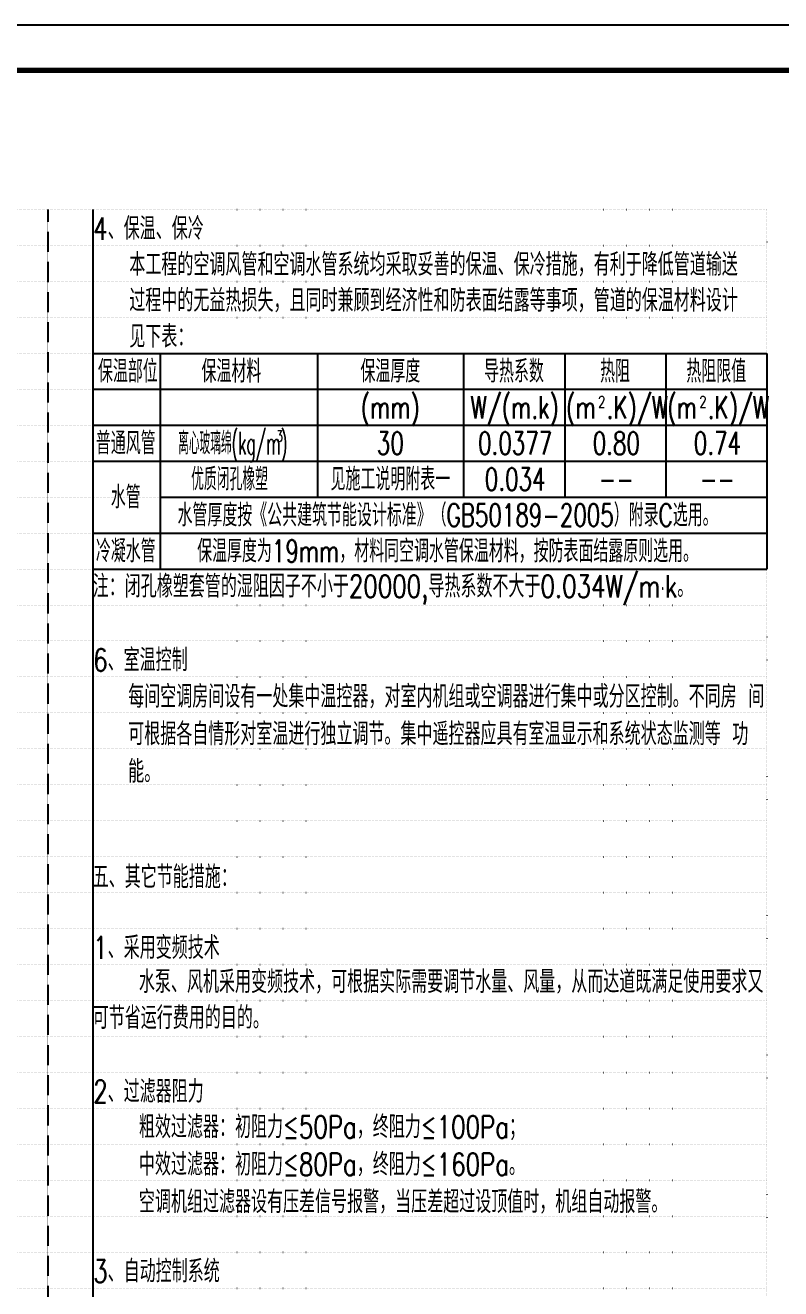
# Model space of a CAD drawing. Extents: x -345393 to -54719, y 203828 to 476815.
# Drawn here: x -121893 to -105086, y 374263 to 402376 of the extents above; entities that cross this region are included whole.
import ezdxf
from ezdxf.enums import TextEntityAlignment as Align

# ---------------------------------------------------------------- set-up
doc = ezdxf.new("R2010")
doc.units = 0
doc.header["$LTSCALE"] = 1000
doc.header["$MEASUREMENT"] = 0
doc.linetypes.add('ACAD_ISO07W100', pattern=[3, 0, -3])
doc.linetypes.add('DASHED', pattern=[0.75, 0.5, -0.25])
doc.layers.get('Defpoints').update_dxf_attribs({"color": 252, "linetype": 'CONTINUOUS'})
doc.layers.add('图框', color=252, linetype='CONTINUOUS')
doc.layers.add('暖通-风-说明', color=3, linetype='CONTINUOUS')
doc.styles.add('HZTXT', font='tj-romans1.shx', dxfattribs={"width": 0.75, "bigfont": 'tj-hztxt1.shx'})
doc.styles.add('K-SM', font='tj-romans1.shx', dxfattribs={"width": 0.75, "bigfont": 'tj-hztxt1.shx'})
doc.styles.add('K-SM1', font='romans.shx', dxfattribs={"width": 0.75, "bigfont": 'tjhztxt.shx'})

# ---------------------------------------------------------------- blocks, each defined once
blk = doc.blocks.new('TJAD_TK_A1')
at = {"layer": '图框'}
blk.add_line((1341.38, 950.45), (500.38, 950.45), dxfattribs=at)
at = {"layer": '图框', "const_width": 1.2}
blk.add_lwpolyline([(1331.38, 940.45), (525.38, 940.45), (525.38, 366.45), (1331.38, 366.45)], close=True, dxfattribs=at)

msp = doc.modelspace()

# ---------------------------------------------------------------- linework, layer by layer
at = {"layer": 'Defpoints', "linetype": 'ACAD_ISO07W100', "ltscale": 0.01}
for p, q in [((-171392.68484, 398276.49767), (-105392.68484, 398276.49767)), ((-105392.68484, 398276.49767), (-105392.68484, 347076.49767)), ((-171392.68484, 397476.49767), (-105392.68484, 397476.49767)), ((-171392.68484, 396676.49767), (-105392.68484, 396676.49767)), ((-171392.68484, 395876.49767), (-105392.68484, 395876.49767)), ((-171392.68484, 395076.49767), (-105392.68484, 395076.49767)), ((-171392.68484, 394276.49767), (-105392.68484, 394276.49767)), ((-171392.68484, 393476.49767), (-105392.68484, 393476.49767)), ((-171392.68484, 392676.49767), (-105392.68484, 392676.49767)), ((-171392.68484, 391876.49767), (-105392.68484, 391876.49767)), ((-171392.68484, 391076.49767), (-105392.68484, 391076.49767)), ((-171392.68484, 390276.49767), (-105392.68484, 390276.49767)), ((-171392.68484, 389476.49767), (-105392.68484, 389476.49767)), ((-171392.68484, 388676.49767), (-105392.68484, 388676.49767)), ((-171392.68484, 387876.49767), (-105392.68484, 387876.49767)), ((-171392.68484, 387076.49767), (-105392.68484, 387076.49767)), ((-171392.68484, 386276.49767), (-105392.68484, 386276.49767)), ((-171392.68484, 385476.49767), (-105392.68484, 385476.49767)), ((-171392.68484, 384676.49767), (-105392.68484, 384676.49767)), ((-171392.68484, 383876.49767), (-105392.68484, 383876.49767)), ((-171392.68484, 383076.49767), (-105392.68484, 383076.49767)), ((-171392.68484, 382276.49767), (-105392.68484, 382276.49767)), ((-171392.68484, 381476.49767), (-105392.68484, 381476.49767)), ((-171392.68484, 380676.49767), (-105392.68484, 380676.49767)), ((-171392.68484, 379876.49767), (-105392.68484, 379876.49767)), ((-171392.68484, 379076.49767), (-105392.68484, 379076.49767)), ((-171392.68484, 378276.49767), (-105392.68484, 378276.49767)), ((-171392.68484, 377476.49767), (-105392.68484, 377476.49767)), ((-171392.68484, 376676.49767), (-105392.68484, 376676.49767)), ((-171392.68484, 375876.49767), (-105392.68484, 375876.49767)), ((-171392.68484, 375076.49767), (-105392.68484, 375076.49767)), ((-171392.68484, 374276.49767), (-105392.68484, 374276.49767))]:
    msp.add_line(p, q, dxfattribs=at)
at = {"layer": 'Defpoints', "color": 1, "linetype": 'DASHED', "ltscale": 0.01}
msp.add_line((-121392.68484, 398276.49767), (-121392.68484, 347076.49767), dxfattribs=at)
at = {"layer": 'Defpoints', "ltscale": 0.01}
msp.add_line((-120392.68484, 398276.49767), (-120392.68484, 347076.49767), dxfattribs=at)
at = {"layer": '暖通-风-说明'}
for p, q in [((-120392.68484, 395076.49767), (-105392.68484, 395076.49767)), ((-120392.68484, 395076.49767), (-120392.68484, 390276.49767)), ((-120392.68484, 395076.49767), (-105392.68484, 395076.49767)), ((-118892.68484, 395076.49767), (-118892.68484, 390276.49767)), ((-115392.68484, 395076.49767), (-115392.68484, 391876.49767)), ((-112142.68484, 395076.49767), (-112142.68484, 391876.49767)), ((-109892.68484, 395076.49767), (-109892.68484, 391876.49767)), ((-107642.68484, 395076.49767), (-107642.68484, 391876.49767)), ((-105392.68484, 395076.49767), (-105392.68484, 390276.49767)), ((-105392.68484, 395076.49767), (-105392.68484, 390276.49767)), ((-120392.68484, 394276.49767), (-105392.68484, 394276.49767)), ((-120392.68484, 393476.49767), (-105392.68484, 393476.49767)), ((-120392.68484, 392676.49767), (-105392.68484, 392676.49767)), ((-118892.68484, 391876.49767), (-105392.68484, 391876.49767)), ((-120392.68484, 391076.49767), (-105392.68484, 391076.49767)), ((-120392.68484, 391076.49767), (-105392.68484, 391076.49767)), ((-120392.68484, 390276.49767), (-105392.68484, 390276.49767)), ((-120392.68484, 390276.49767), (-105392.68484, 390276.49767)), ((-120392.68484, 390276.49767), (-105392.68484, 390276.49767)), ((-120392.68484, 390276.49767), (-105392.68484, 390276.49767))]:
    msp.add_line(p, q, dxfattribs=at)

# ---------------------------------------------------------------- block references
at = {"layer": '图框', "xscale": 100, "yscale": 100, "zscale": 100}
msp.add_blockref('TJAD_TK_A1', (-227230.60052, 307331.57687), dxfattribs=at)

# ---------------------------------------------------------------- texts
at = {"layer": '暖通-风-说明', "linetype": 'Continuous', "width": 0.75}
for s, height, style, p in [('4、保温、保冷', 500, 'K-SM1', (-120381.24986, 397602.56213, -1800)), ('本工程的空调风管和空调水管系统均采取妥善的保温、保冷措施，有利于降低管道输送', 500, 'K-SM1', (-119577.98603, 396802.56213, -1800)), ('过程中的无益热损失，且同时兼顾到经济性和防表面结露等事项，管道的保温材料设计', 500, 'K-SM1', (-119577.98603, 396002.56213, -1800)), ('见下表：', 500, 'K-SM1', (-119577.98603, 395202.56213, -1800)), ('2', 250, 'HZTXT', (-109147.97001, 393872.55553, -900)), ('2', 250, 'HZTXT', (-106897.97001, 393872.55553, -900)), ('6、室温控制', 500, 'K-SM1', (-120381.24986, 388002.56213, -1800)), ('五、其它节能措施：', 500, 'K-SM1', (-120392.68484, 383176.49767)), ('1、采用变频技术', 500, 'K-SM1', (-120381.24986, 381602.56213, -1800)), ('2、过滤器阻力', 500, 'K-SM1', (-120381.24986, 378402.56213, -1800)), ('3、自动控制系统', 500, 'K-SM1', (-120381.24986, 374402.56213, -1800))]:
    msp.add_text(s, height=height, dxfattribs=dict(at, style=style)).set_placement(p)
at = {"layer": '暖通-风-说明', "style": 'K-SM'}
for s, width, p in [('保温部位', 0.7, (-119610.33833, 394676.49767)), ('保温材料', 0.7, (-117306.90016, 394676.49767)), ('保温厚度', 0.7, (-113771.08503, 394676.49767)), ('导热系数', 0.7, (-111021.08503, 394676.49767)), ('热阻', 0.7, (-108771.08503, 394676.49767)), ('热阻限值', 0.7, (-106521.08503, 394676.49767)), ('(mm)', 0.7, (-113771.08503, 393876.49767)), ('W/(m.k)', 0.7, (-111002.37429, 393876.49767)), ('(m .K)/W', 0.7, (-108726.91685, 393876.49767)), ('(m .K)/W', 0.7, (-106476.91685, 393876.49767)), ('普通风管', 0.7, (-119657.54163, 393076.49767)), ('离心玻璃绵(kg/m)', 0.5, (-117274.57554, 393076.49767)), ('30', 0.7, (-113771.08503, 393076.49767)), ('0.0377', 0.7, (-110994.17323, 393076.49767)), ('0.80', 0.7, (-108744.17323, 393076.49767)), ('0.74', 0.7, (-106494.17323, 393076.49767)), ('优质闭孔橡塑', 0.6, (-117348.91205, 392276.49767)), ('见施工说明附表一', 0.7, (-113771.08503, 392276.49767)), ('0.034', 0.7, (-110994.17323, 392276.49767)), ('水管', 0.7, (-119657.54163, 391876.49767)), ('--', 0.7, (-108744.17323, 392276.49767)), ('--', 0.7, (-106494.17323, 392276.49767)), ('水管厚度按《公共建筑节能设计标准》（GB50189-2005）附录C选用。', 0.7, (-112497.73985, 391476.49767)), ('冷凝水管', 0.7, (-119657.54163, 390676.49767)), ('保温厚度为19mm，材料同空调水管保温材料，按防表面结露原则选用。', 0.7, (-112497.73985, 390676.49767))]:
    msp.add_text(s, height=500, dxfattribs=dict(at, width=width)).set_placement(p, align=Align.MIDDLE_CENTER)
at = {"layer": '暖通-风-说明', "style": 'K-SM', "width": 0.68}
msp.add_text('3', height=250, dxfattribs=at).set_placement((-116309.28776, 393110.44419, -450))
at = {"layer": '暖通-风-说明', "linetype": 'Continuous', "char_height": 500, "width": 15000, "attachment_point": 1, "line_spacing_factor": 0.96, "style": 'K-SM1'}
for s, insert in [('\\pi-1038.46,l1038.46;注：闭孔橡塑套管的湿阻因子不小于20000,导热系数不大于0.034W/m·k。', (-120392.68484, 390143.16433)), ('    水泵、风机采用变频技术，可根据实际需要调节水量、风量，从而达道既满足使用要求又可节省运行费用的目的。', (-120392.68484, 381343.16433))]:
    msp.add_mtext(s, dxfattribs=dict(at, insert=insert))
at = {"layer": '暖通-风-说明', "insert": (-119602.65565, 387690.60381), "char_height": 500, "width": 14187.992126, "attachment_point": 1, "style": 'K-SM1'}
msp.add_mtext('每间空调房间设有一处集中温控器，对室内机组或空调器进行集中或分区控制。不同房 间可根据各自情形对室温进行独立调节。集中遥控器应具有室温显示和系统状态监测等 功能。', dxfattribs=at)
at = {"layer": '暖通-风-说明', "linetype": 'Continuous', "insert": (-120392.68484, 378114.03048), "char_height": 500, "width": 15000, "attachment_point": 1, "style": 'K-SM1'}
msp.add_mtext('    粗效过滤器：初阻力≤50Pa，终阻力≤100Pa；\\P    中效过滤器：初阻力≤80Pa，终阻力≤160Pa。\\P    空调机组过滤器设有压差信号报警，当压差超过设顶值时，机组自动报警。', dxfattribs=at)

doc.saveas('drawing.dxf')
